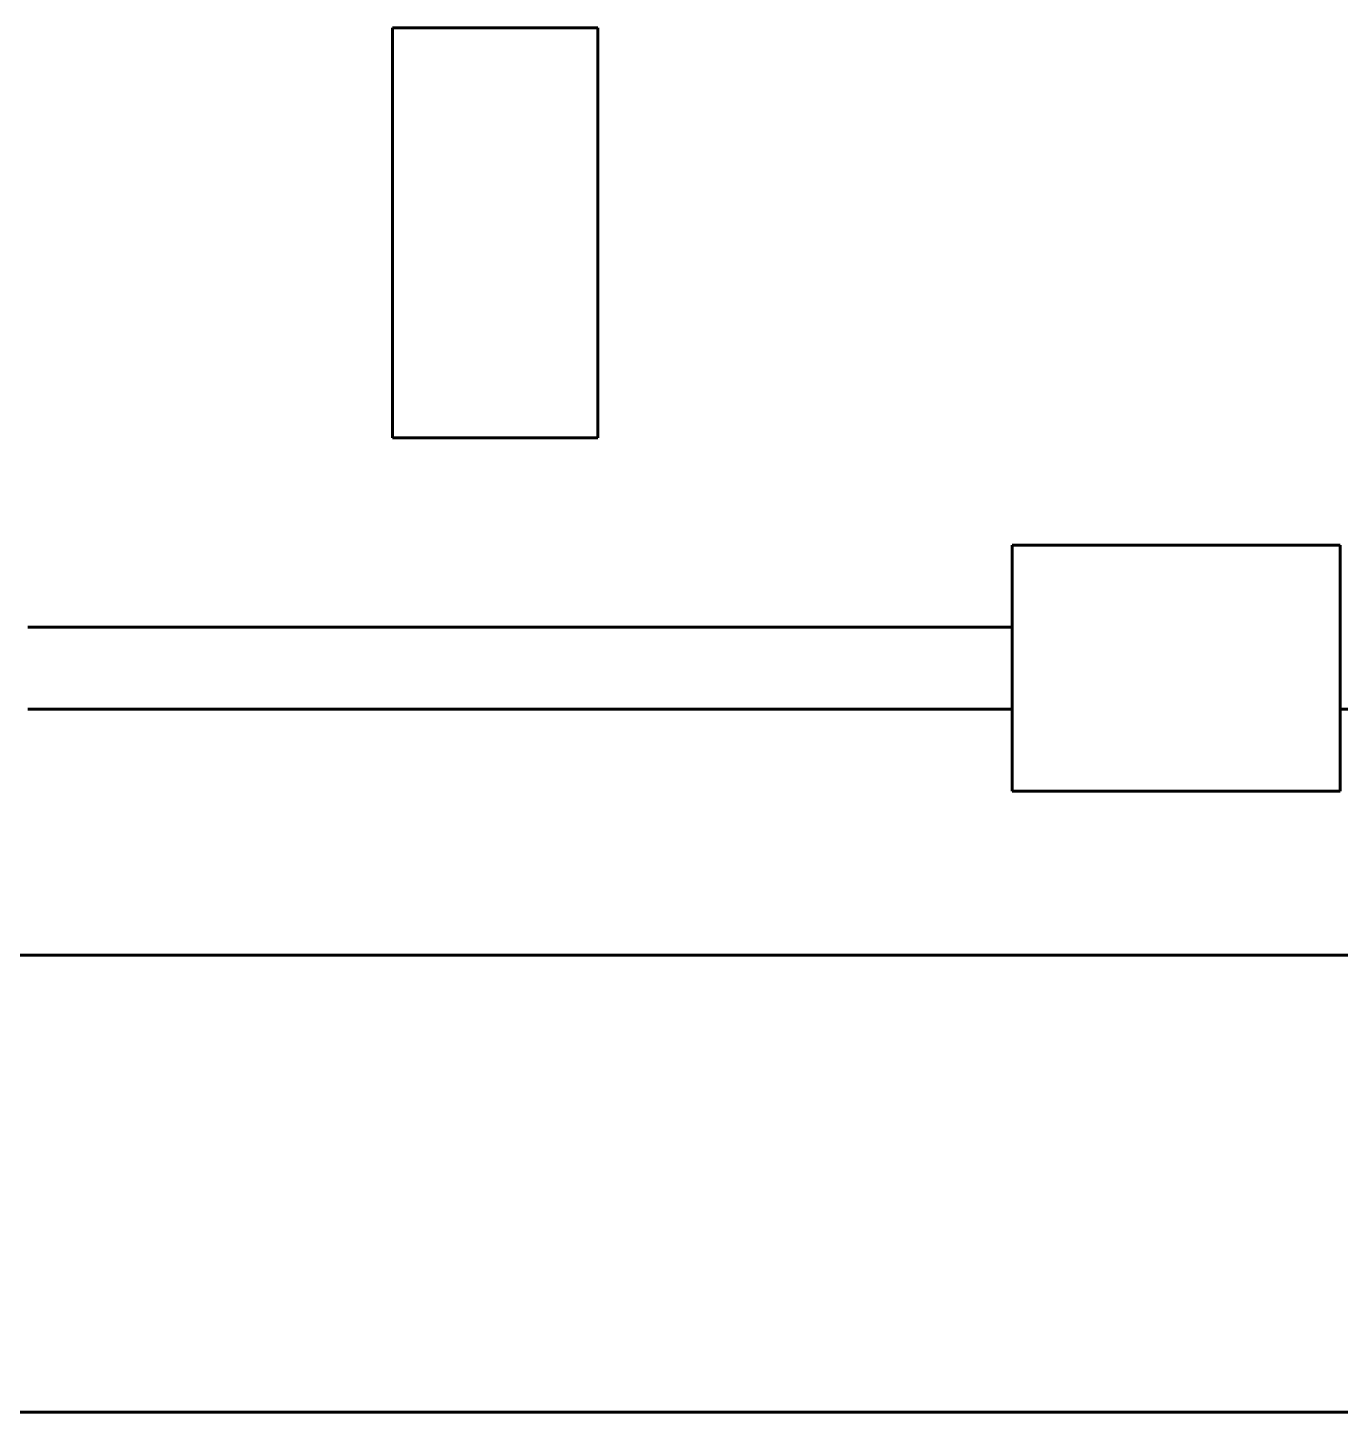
# Model space of a CAD drawing. Extents: x 0 to 297, y 0 to 292.
# Drawn here: x 242.34 to 250.34, y 60 to 68.44 of the extents above; entities that cross this region are included whole.
import ezdxf

# ---------------------------------------------------------------- set-up
doc = ezdxf.new("R2010")
doc.units = 0
doc.header["$MEASUREMENT"] = 0
doc.linetypes.add('K5LT_BASIC', pattern=[0])
doc.layers.add('Системный слой', color=7, linetype='Continuous')

# ---------------------------------------------------------------- blocks, each defined once
blk = doc.blocks.new('*U')
at = {"layer": 'Системный слой', "linetype": 'K5LT_BASIC', "lineweight": 60}
for p, q in [((245.812, 68.4384), (244.562, 68.4384)), ((244.562, 68.4384), (244.562, 65.9384)), ((245.812, 65.9384), (245.812, 68.4384)), ((244.562, 65.9384), (245.812, 65.9384)), ((250.3378, 65.2856), (248.3378, 65.2856)), ((248.3378, 65.2856), (248.3378, 63.7856)), ((250.3378, 63.7856), (250.3378, 65.2856)), ((248.3378, 63.7856), (250.3378, 63.7856))]:
    blk.add_line(p, q, dxfattribs=at)
blk = doc.blocks.new('*S')
at = {"linetype": 'K5LT_BASIC', "lineweight": 60}
blk.add_line((107, 60), (292, 60), dxfattribs=at)

msp = doc.modelspace()

# ---------------------------------------------------------------- linework, layer by layer
at = {"layer": 'Системный слой', "linetype": 'K5LT_BASIC', "lineweight": 60}
for p, q in [((250.3378, 65.2856), (248.3378, 65.2856)), ((248.3378, 63.7856), (248.3378, 65.2856)), ((248.3378, 65.2856), (248.3378, 63.7856)), ((248.3378, 65.2856), (250.3378, 65.2856)), ((250.3378, 65.2856), (250.3378, 63.7856)), ((250.3378, 65.2856), (250.3378, 63.7856)), ((242.338, 64.7857), (248.338, 64.7857)), ((248.3378, 64.2856), (242.3378, 64.2856)), ((256.3378, 64.2856), (250.3378, 64.2856)), ((250.3378, 63.7856), (248.3378, 63.7856)), ((248.3378, 63.7856), (250.3378, 63.7856)), ((249.5878, 63.7856), (248.8378, 63.7856)), ((200.3375, 62.7855), (274.3378, 62.7855)), ((200.3375, 62.7855), (275.3375, 62.7855))]:
    msp.add_line(p, q, dxfattribs=at)

# ---------------------------------------------------------------- block references
msp.add_blockref('*S', (0, 0))
at = {"layer": 'Системный слой'}
msp.add_blockref('*U', (0, 0), dxfattribs=at)
msp.add_blockref('*U', (0, 0), dxfattribs=at)
msp.add_blockref('*U', (0, 0), dxfattribs=at)
msp.add_blockref('*U', (0, 0), dxfattribs=at)
msp.add_blockref('*U', (0, 0), dxfattribs=at)
msp.add_blockref('*U', (0, 0), dxfattribs=at)
msp.add_blockref('*U', (0, 0), dxfattribs=at)
msp.add_blockref('*U', (0, 0), dxfattribs=at)
msp.add_blockref('*U', (0, 0), dxfattribs=at)
msp.add_blockref('*U', (0, 0), dxfattribs=at)
msp.add_blockref('*U', (0, 0), dxfattribs=at)
msp.add_blockref('*U', (0, 0), dxfattribs=at)
msp.add_blockref('*U', (0, 0), dxfattribs=at)
msp.add_blockref('*U', (0, 0), dxfattribs=at)
msp.add_blockref('*U', (0, 0), dxfattribs=at)
msp.add_blockref('*U', (0, 0), dxfattribs=at)
msp.add_blockref('*U', (0, 0), dxfattribs=at)
msp.add_blockref('*U', (0, 0), dxfattribs=at)
msp.add_blockref('*U', (0, 0), dxfattribs=at)
msp.add_blockref('*U', (0, 0), dxfattribs=at)
msp.add_blockref('*U', (0, 0), dxfattribs=at)
msp.add_blockref('*U', (0, 0), dxfattribs=at)
msp.add_blockref('*U', (0, 0), dxfattribs=at)
msp.add_blockref('*U', (0, 0), dxfattribs=at)
msp.add_blockref('*U', (0, 0), dxfattribs=at)
msp.add_blockref('*U', (0, 0), dxfattribs=at)
msp.add_blockref('*U', (0, 0), dxfattribs=at)
msp.add_blockref('*U', (0, 0), dxfattribs=at)
msp.add_blockref('*U', (0, 0), dxfattribs=at)
msp.add_blockref('*U', (0, 0), dxfattribs=at)
msp.add_blockref('*U', (0, 0), dxfattribs=at)
msp.add_blockref('*U', (0, 0), dxfattribs=at)
msp.add_blockref('*U', (0, 0), dxfattribs=at)
msp.add_blockref('*U', (0, 0), dxfattribs=at)
msp.add_blockref('*U', (0, 0), dxfattribs=at)
msp.add_blockref('*U', (0, 0), dxfattribs=at)
msp.add_blockref('*U', (0, 0), dxfattribs=at)
msp.add_blockref('*U', (0, 0), dxfattribs=at)
msp.add_blockref('*U', (0, 0), dxfattribs=at)
msp.add_blockref('*U', (0, 0), dxfattribs=at)
msp.add_blockref('*U', (0, 0), dxfattribs=at)
msp.add_blockref('*U', (0, 0), dxfattribs=at)
msp.add_blockref('*U', (0, 0), dxfattribs=at)
msp.add_blockref('*U', (0, 0), dxfattribs=at)
msp.add_blockref('*U', (0, 0), dxfattribs=at)
msp.add_blockref('*U', (0, 0), dxfattribs=at)
msp.add_blockref('*U', (0, 0), dxfattribs=at)
msp.add_blockref('*U', (0, 0), dxfattribs=at)
msp.add_blockref('*U', (0, 0), dxfattribs=at)
msp.add_blockref('*U', (0, 0), dxfattribs=at)
msp.add_blockref('*U', (0, 0), dxfattribs=at)
msp.add_blockref('*U', (0, 0), dxfattribs=at)
msp.add_blockref('*U', (0, 0), dxfattribs=at)
msp.add_blockref('*U', (0, 0), dxfattribs=at)
msp.add_blockref('*U', (0, 0), dxfattribs=at)
msp.add_blockref('*U', (0, 0), dxfattribs=at)
msp.add_blockref('*U', (0, 0), dxfattribs=at)
msp.add_blockref('*U', (0, 0), dxfattribs=at)
msp.add_blockref('*U', (0, 0), dxfattribs=at)
msp.add_blockref('*U', (0, 0), dxfattribs=at)
msp.add_blockref('*U', (0, 0), dxfattribs=at)
msp.add_blockref('*U', (0, 0), dxfattribs=at)
msp.add_blockref('*U', (0, 0), dxfattribs=at)
msp.add_blockref('*U', (0, 0), dxfattribs=at)
msp.add_blockref('*U', (0, 0), dxfattribs=at)
msp.add_blockref('*U', (0, 0), dxfattribs=at)
msp.add_blockref('*U', (0, 0), dxfattribs=at)
msp.add_blockref('*U', (0, 0), dxfattribs=at)
msp.add_blockref('*U', (0, 0), dxfattribs=at)
msp.add_blockref('*U', (0, 0), dxfattribs=at)
msp.add_blockref('*U', (0, 0), dxfattribs=at)
msp.add_blockref('*U', (0, 0), dxfattribs=at)
msp.add_blockref('*U', (0, 0), dxfattribs=at)
msp.add_blockref('*U', (0, 0), dxfattribs=at)
msp.add_blockref('*U', (0, 0), dxfattribs=at)
msp.add_blockref('*U', (0, 0), dxfattribs=at)
msp.add_blockref('*U', (0, 0), dxfattribs=at)
msp.add_blockref('*U', (0, 0), dxfattribs=at)
msp.add_blockref('*U', (0, 0), dxfattribs=at)
msp.add_blockref('*U', (0, 0), dxfattribs=at)
msp.add_blockref('*U', (0, 0), dxfattribs=at)
msp.add_blockref('*U', (0, 0), dxfattribs=at)
msp.add_blockref('*U', (0, 0), dxfattribs=at)
msp.add_blockref('*U', (0, 0), dxfattribs=at)
msp.add_blockref('*U', (0, 0), dxfattribs=at)
msp.add_blockref('*U', (0, 0), dxfattribs=at)
msp.add_blockref('*U', (0, 0), dxfattribs=at)
msp.add_blockref('*U', (0, 0), dxfattribs=at)
msp.add_blockref('*U', (0, 0), dxfattribs=at)
msp.add_blockref('*U', (0, 0), dxfattribs=at)
msp.add_blockref('*U', (0, 0), dxfattribs=at)
msp.add_blockref('*U', (0, 0), dxfattribs=at)
msp.add_blockref('*U', (0, 0), dxfattribs=at)
msp.add_blockref('*U', (0, 0), dxfattribs=at)
msp.add_blockref('*U', (0, 0), dxfattribs=at)
msp.add_blockref('*U', (0, 0), dxfattribs=at)
msp.add_blockref('*U', (0, 0), dxfattribs=at)
msp.add_blockref('*U', (0, 0), dxfattribs=at)
msp.add_blockref('*U', (0, 0), dxfattribs=at)
msp.add_blockref('*U', (0, 0), dxfattribs=at)
msp.add_blockref('*U', (0, 0), dxfattribs=at)
msp.add_blockref('*U', (0, 0), dxfattribs=at)
msp.add_blockref('*U', (0, 0), dxfattribs=at)
msp.add_blockref('*U', (0, 0), dxfattribs=at)
msp.add_blockref('*U', (0, 0), dxfattribs=at)
msp.add_blockref('*U', (0, 0), dxfattribs=at)
msp.add_blockref('*U', (0, 0), dxfattribs=at)
msp.add_blockref('*U', (0, 0), dxfattribs=at)
msp.add_blockref('*U', (0, 0), dxfattribs=at)
msp.add_blockref('*U', (0, 0), dxfattribs=at)
msp.add_blockref('*U', (0, 0), dxfattribs=at)
msp.add_blockref('*U', (0, 0), dxfattribs=at)
msp.add_blockref('*U', (0, 0), dxfattribs=at)
msp.add_blockref('*U', (0, 0), dxfattribs=at)
msp.add_blockref('*U', (0, 0), dxfattribs=at)
msp.add_blockref('*U', (0, 0), dxfattribs=at)
msp.add_blockref('*U', (0, 0), dxfattribs=at)
msp.add_blockref('*U', (0, 0), dxfattribs=at)
msp.add_blockref('*U', (0, 0), dxfattribs=at)
msp.add_blockref('*U', (0, 0), dxfattribs=at)
msp.add_blockref('*U', (0, 0), dxfattribs=at)
msp.add_blockref('*U', (0, 0), dxfattribs=at)
msp.add_blockref('*U', (0, 0), dxfattribs=at)
msp.add_blockref('*U', (0, 0), dxfattribs=at)
msp.add_blockref('*U', (0, 0), dxfattribs=at)
msp.add_blockref('*U', (0, 0), dxfattribs=at)
msp.add_blockref('*U', (0, 0), dxfattribs=at)
msp.add_blockref('*U', (0, 0), dxfattribs=at)
msp.add_blockref('*U', (0, 0), dxfattribs=at)
msp.add_blockref('*U', (0, 0), dxfattribs=at)
msp.add_blockref('*U', (0, 0), dxfattribs=at)
msp.add_blockref('*U', (0, 0), dxfattribs=at)
msp.add_blockref('*U', (0, 0), dxfattribs=at)
msp.add_blockref('*U', (0, 0), dxfattribs=at)
msp.add_blockref('*U', (0, 0), dxfattribs=at)
msp.add_blockref('*U', (0, 0), dxfattribs=at)
msp.add_blockref('*U', (0, 0), dxfattribs=at)
msp.add_blockref('*U', (0, 0), dxfattribs=at)
msp.add_blockref('*U', (0, 0), dxfattribs=at)
msp.add_blockref('*U', (0, 0), dxfattribs=at)
msp.add_blockref('*U', (0, 0), dxfattribs=at)
msp.add_blockref('*U', (0, 0), dxfattribs=at)
msp.add_blockref('*U', (0, 0), dxfattribs=at)
msp.add_blockref('*U', (0, 0), dxfattribs=at)
msp.add_blockref('*U', (0, 0), dxfattribs=at)
msp.add_blockref('*U', (0, 0), dxfattribs=at)
msp.add_blockref('*U', (0, 0), dxfattribs=at)
msp.add_blockref('*U', (0, 0), dxfattribs=at)
msp.add_blockref('*U', (0, 0), dxfattribs=at)
msp.add_blockref('*U', (0, 0), dxfattribs=at)
msp.add_blockref('*U', (0, 0), dxfattribs=at)
msp.add_blockref('*U', (0, 0), dxfattribs=at)
msp.add_blockref('*U', (0, 0), dxfattribs=at)
msp.add_blockref('*U', (0, 0), dxfattribs=at)
msp.add_blockref('*U', (0, 0), dxfattribs=at)
msp.add_blockref('*U', (0, 0), dxfattribs=at)
msp.add_blockref('*U', (0, 0), dxfattribs=at)
msp.add_blockref('*U', (0, 0), dxfattribs=at)
msp.add_blockref('*U', (0, 0), dxfattribs=at)
msp.add_blockref('*U', (0, 0), dxfattribs=at)
msp.add_blockref('*U', (0, 0), dxfattribs=at)
msp.add_blockref('*U', (0, 0), dxfattribs=at)
msp.add_blockref('*U', (0, 0), dxfattribs=at)
msp.add_blockref('*U', (0, 0), dxfattribs=at)
msp.add_blockref('*U', (0, 0), dxfattribs=at)
msp.add_blockref('*U', (0, 0), dxfattribs=at)
msp.add_blockref('*U', (0, 0), dxfattribs=at)
msp.add_blockref('*U', (0, 0), dxfattribs=at)
msp.add_blockref('*U', (0, 0), dxfattribs=at)
msp.add_blockref('*U', (0, 0), dxfattribs=at)
msp.add_blockref('*U', (0, 0), dxfattribs=at)
msp.add_blockref('*U', (0, 0), dxfattribs=at)
msp.add_blockref('*U', (0, 0), dxfattribs=at)
msp.add_blockref('*U', (0, 0), dxfattribs=at)
msp.add_blockref('*U', (0, 0), dxfattribs=at)
msp.add_blockref('*U', (0, 0), dxfattribs=at)
msp.add_blockref('*U', (0, 0), dxfattribs=at)
msp.add_blockref('*U', (0, 0), dxfattribs=at)
msp.add_blockref('*U', (0, 0), dxfattribs=at)
msp.add_blockref('*U', (0, 0), dxfattribs=at)
msp.add_blockref('*U', (0, 0), dxfattribs=at)
msp.add_blockref('*U', (0, 0), dxfattribs=at)
msp.add_blockref('*U', (0, 0), dxfattribs=at)
msp.add_blockref('*U', (0, 0), dxfattribs=at)
msp.add_blockref('*U', (0, 0), dxfattribs=at)
msp.add_blockref('*U', (0, 0), dxfattribs=at)
msp.add_blockref('*U', (0, 0), dxfattribs=at)
msp.add_blockref('*U', (0, 0), dxfattribs=at)
msp.add_blockref('*U', (0, 0), dxfattribs=at)
msp.add_blockref('*U', (0, 0), dxfattribs=at)
msp.add_blockref('*U', (0, 0), dxfattribs=at)
msp.add_blockref('*U', (0, 0), dxfattribs=at)
msp.add_blockref('*U', (0, 0), dxfattribs=at)
msp.add_blockref('*U', (0, 0), dxfattribs=at)
msp.add_blockref('*U', (0, 0), dxfattribs=at)
msp.add_blockref('*U', (0, 0), dxfattribs=at)
msp.add_blockref('*U', (0, 0), dxfattribs=at)
msp.add_blockref('*U', (0, 0), dxfattribs=at)
msp.add_blockref('*U', (0, 0), dxfattribs=at)
msp.add_blockref('*U', (0, 0), dxfattribs=at)
msp.add_blockref('*U', (0, 0), dxfattribs=at)
msp.add_blockref('*U', (0, 0), dxfattribs=at)
msp.add_blockref('*U', (0, 0), dxfattribs=at)
msp.add_blockref('*U', (0, 0), dxfattribs=at)
msp.add_blockref('*U', (0, 0), dxfattribs=at)
msp.add_blockref('*U', (0, 0), dxfattribs=at)
msp.add_blockref('*U', (0, 0), dxfattribs=at)
msp.add_blockref('*U', (0, 0), dxfattribs=at)
msp.add_blockref('*U', (0, 0), dxfattribs=at)
msp.add_blockref('*U', (0, 0), dxfattribs=at)
msp.add_blockref('*U', (0, 0), dxfattribs=at)
msp.add_blockref('*U', (0, 0), dxfattribs=at)
msp.add_blockref('*U', (0, 0), dxfattribs=at)
msp.add_blockref('*U', (0, 0), dxfattribs=at)
msp.add_blockref('*U', (0, 0), dxfattribs=at)
msp.add_blockref('*U', (0, 0), dxfattribs=at)
msp.add_blockref('*U', (0, 0), dxfattribs=at)
msp.add_blockref('*U', (0, 0), dxfattribs=at)
msp.add_blockref('*U', (0, 0), dxfattribs=at)
msp.add_blockref('*U', (0, 0), dxfattribs=at)
msp.add_blockref('*U', (0, 0), dxfattribs=at)
msp.add_blockref('*U', (0, 0), dxfattribs=at)
msp.add_blockref('*U', (0, 0), dxfattribs=at)
msp.add_blockref('*U', (0, 0), dxfattribs=at)
msp.add_blockref('*U', (0, 0), dxfattribs=at)
msp.add_blockref('*U', (0, 0), dxfattribs=at)
msp.add_blockref('*U', (0, 0), dxfattribs=at)
msp.add_blockref('*U', (0, 0), dxfattribs=at)
msp.add_blockref('*U', (0, 0), dxfattribs=at)
msp.add_blockref('*U', (0, 0), dxfattribs=at)
msp.add_blockref('*U', (0, 0), dxfattribs=at)
msp.add_blockref('*U', (0, 0), dxfattribs=at)
msp.add_blockref('*U', (0, 0), dxfattribs=at)
msp.add_blockref('*U', (0, 0), dxfattribs=at)
msp.add_blockref('*U', (0, 0), dxfattribs=at)
msp.add_blockref('*U', (0, 0), dxfattribs=at)
msp.add_blockref('*U', (0, 0), dxfattribs=at)
msp.add_blockref('*U', (0, 0), dxfattribs=at)
msp.add_blockref('*U', (0, 0), dxfattribs=at)
msp.add_blockref('*U', (0, 0), dxfattribs=at)
msp.add_blockref('*U', (0, 0), dxfattribs=at)
msp.add_blockref('*U', (0, 0), dxfattribs=at)
msp.add_blockref('*U', (0, 0), dxfattribs=at)
msp.add_blockref('*U', (0, 0), dxfattribs=at)
msp.add_blockref('*U', (0, 0), dxfattribs=at)
msp.add_blockref('*U', (0, 0), dxfattribs=at)
msp.add_blockref('*U', (0, 0), dxfattribs=at)
msp.add_blockref('*U', (0, 0), dxfattribs=at)
msp.add_blockref('*U', (0, 0), dxfattribs=at)
msp.add_blockref('*U', (0, 0), dxfattribs=at)
msp.add_blockref('*U', (0, 0), dxfattribs=at)
msp.add_blockref('*U', (0, 0), dxfattribs=at)
msp.add_blockref('*U', (0, 0), dxfattribs=at)
msp.add_blockref('*U', (0, 0), dxfattribs=at)
msp.add_blockref('*U', (0, 0), dxfattribs=at)
msp.add_blockref('*U', (0, 0), dxfattribs=at)
msp.add_blockref('*U', (0, 0), dxfattribs=at)
msp.add_blockref('*U', (0, 0), dxfattribs=at)
msp.add_blockref('*U', (0, 0), dxfattribs=at)
msp.add_blockref('*U', (0, 0), dxfattribs=at)
msp.add_blockref('*U', (0, 0), dxfattribs=at)
msp.add_blockref('*U', (0, 0), dxfattribs=at)
msp.add_blockref('*U', (0, 0), dxfattribs=at)
msp.add_blockref('*U', (0, 0), dxfattribs=at)
msp.add_blockref('*U', (0, 0), dxfattribs=at)
msp.add_blockref('*U', (0, 0), dxfattribs=at)
msp.add_blockref('*U', (0, 0), dxfattribs=at)
msp.add_blockref('*U', (0, 0), dxfattribs=at)
msp.add_blockref('*U', (0, 0), dxfattribs=at)
msp.add_blockref('*U', (0, 0), dxfattribs=at)
msp.add_blockref('*U', (0, 0), dxfattribs=at)
msp.add_blockref('*U', (0, 0), dxfattribs=at)
msp.add_blockref('*U', (0, 0), dxfattribs=at)
msp.add_blockref('*U', (0, 0), dxfattribs=at)
msp.add_blockref('*U', (0, 0), dxfattribs=at)
msp.add_blockref('*U', (0, 0), dxfattribs=at)
msp.add_blockref('*U', (0, 0), dxfattribs=at)
msp.add_blockref('*U', (0, 0), dxfattribs=at)
msp.add_blockref('*U', (0, 0), dxfattribs=at)
msp.add_blockref('*U', (0, 0), dxfattribs=at)
msp.add_blockref('*U', (0, 0), dxfattribs=at)
msp.add_blockref('*U', (0, 0), dxfattribs=at)
msp.add_blockref('*U', (0, 0), dxfattribs=at)
msp.add_blockref('*U', (0, 0), dxfattribs=at)
msp.add_blockref('*U', (0, 0), dxfattribs=at)
msp.add_blockref('*U', (0, 0), dxfattribs=at)
msp.add_blockref('*U', (0, 0), dxfattribs=at)
msp.add_blockref('*U', (0, 0), dxfattribs=at)
msp.add_blockref('*U', (0, 0), dxfattribs=at)
msp.add_blockref('*U', (0, 0), dxfattribs=at)
msp.add_blockref('*U', (0, 0), dxfattribs=at)
msp.add_blockref('*U', (0, 0), dxfattribs=at)
msp.add_blockref('*U', (0, 0), dxfattribs=at)
msp.add_blockref('*U', (0, 0), dxfattribs=at)
msp.add_blockref('*U', (0, 0), dxfattribs=at)
msp.add_blockref('*U', (0, 0), dxfattribs=at)
msp.add_blockref('*U', (0, 0), dxfattribs=at)
msp.add_blockref('*U', (0, 0), dxfattribs=at)
msp.add_blockref('*U', (0, 0), dxfattribs=at)
msp.add_blockref('*U', (0, 0), dxfattribs=at)
msp.add_blockref('*U', (0, 0), dxfattribs=at)
msp.add_blockref('*U', (0, 0), dxfattribs=at)
msp.add_blockref('*U', (0, 0), dxfattribs=at)
msp.add_blockref('*U', (0, 0), dxfattribs=at)
msp.add_blockref('*U', (0, 0), dxfattribs=at)
msp.add_blockref('*U', (0, 0), dxfattribs=at)
msp.add_blockref('*U', (0, 0), dxfattribs=at)
msp.add_blockref('*U', (0, 0), dxfattribs=at)
msp.add_blockref('*U', (0, 0), dxfattribs=at)
msp.add_blockref('*U', (0, 0), dxfattribs=at)
msp.add_blockref('*U', (0, 0), dxfattribs=at)
msp.add_blockref('*U', (0, 0), dxfattribs=at)
msp.add_blockref('*U', (0, 0), dxfattribs=at)
msp.add_blockref('*U', (0, 0), dxfattribs=at)
msp.add_blockref('*U', (0, 0), dxfattribs=at)
msp.add_blockref('*U', (0, 0), dxfattribs=at)
msp.add_blockref('*U', (0, 0), dxfattribs=at)
msp.add_blockref('*U', (0, 0), dxfattribs=at)
msp.add_blockref('*U', (0, 0), dxfattribs=at)
msp.add_blockref('*U', (0, 0), dxfattribs=at)
msp.add_blockref('*U', (0, 0), dxfattribs=at)
msp.add_blockref('*U', (0, 0), dxfattribs=at)
msp.add_blockref('*U', (0, 0), dxfattribs=at)
msp.add_blockref('*U', (0, 0), dxfattribs=at)
msp.add_blockref('*U', (0, 0), dxfattribs=at)
msp.add_blockref('*U', (0, 0), dxfattribs=at)
msp.add_blockref('*U', (0, 0), dxfattribs=at)
msp.add_blockref('*U', (0, 0), dxfattribs=at)
msp.add_blockref('*U', (0, 0), dxfattribs=at)
msp.add_blockref('*U', (0, 0), dxfattribs=at)
msp.add_blockref('*U', (0, 0), dxfattribs=at)
msp.add_blockref('*U', (0, 0), dxfattribs=at)
msp.add_blockref('*U', (0, 0), dxfattribs=at)
msp.add_blockref('*U', (0, 0), dxfattribs=at)
msp.add_blockref('*U', (0, 0), dxfattribs=at)
msp.add_blockref('*U', (0, 0), dxfattribs=at)
msp.add_blockref('*U', (0, 0), dxfattribs=at)
msp.add_blockref('*U', (0, 0), dxfattribs=at)
msp.add_blockref('*U', (0, 0), dxfattribs=at)
msp.add_blockref('*U', (0, 0), dxfattribs=at)
msp.add_blockref('*U', (0, 0), dxfattribs=at)
msp.add_blockref('*U', (0, 0), dxfattribs=at)
msp.add_blockref('*U', (0, 0), dxfattribs=at)
msp.add_blockref('*U', (0, 0), dxfattribs=at)
msp.add_blockref('*U', (0, 0), dxfattribs=at)
msp.add_blockref('*U', (0, 0), dxfattribs=at)
msp.add_blockref('*U', (0, 0), dxfattribs=at)
msp.add_blockref('*U', (0, 0), dxfattribs=at)
msp.add_blockref('*U', (0, 0), dxfattribs=at)
msp.add_blockref('*U', (0, 0), dxfattribs=at)
msp.add_blockref('*U', (0, 0), dxfattribs=at)
msp.add_blockref('*U', (0, 0), dxfattribs=at)
msp.add_blockref('*U', (0, 0), dxfattribs=at)
msp.add_blockref('*U', (0, 0), dxfattribs=at)
msp.add_blockref('*U', (0, 0), dxfattribs=at)
msp.add_blockref('*U', (0, 0), dxfattribs=at)
msp.add_blockref('*U', (0, 0), dxfattribs=at)
msp.add_blockref('*U', (0, 0), dxfattribs=at)
msp.add_blockref('*U', (0, 0), dxfattribs=at)
msp.add_blockref('*U', (0, 0), dxfattribs=at)
msp.add_blockref('*U', (0, 0), dxfattribs=at)
msp.add_blockref('*U', (0, 0), dxfattribs=at)
msp.add_blockref('*U', (0, 0), dxfattribs=at)
msp.add_blockref('*U', (0, 0), dxfattribs=at)
msp.add_blockref('*U', (0, 0), dxfattribs=at)
msp.add_blockref('*U', (0, 0), dxfattribs=at)
msp.add_blockref('*U', (0, 0), dxfattribs=at)
msp.add_blockref('*U', (0, 0), dxfattribs=at)
msp.add_blockref('*U', (0, 0), dxfattribs=at)
msp.add_blockref('*U', (0, 0), dxfattribs=at)
msp.add_blockref('*U', (0, 0), dxfattribs=at)
msp.add_blockref('*U', (0, 0), dxfattribs=at)
msp.add_blockref('*U', (0, 0), dxfattribs=at)
msp.add_blockref('*U', (0, 0), dxfattribs=at)
msp.add_blockref('*U', (0, 0), dxfattribs=at)
msp.add_blockref('*U', (0, 0), dxfattribs=at)
msp.add_blockref('*U', (0, 0), dxfattribs=at)
msp.add_blockref('*U', (0, 0), dxfattribs=at)
msp.add_blockref('*U', (0, 0), dxfattribs=at)
msp.add_blockref('*U', (0, 0), dxfattribs=at)
msp.add_blockref('*U', (0, 0), dxfattribs=at)
msp.add_blockref('*U', (0, 0), dxfattribs=at)
msp.add_blockref('*U', (0, 0), dxfattribs=at)
msp.add_blockref('*U', (0, 0), dxfattribs=at)
msp.add_blockref('*U', (0, 0), dxfattribs=at)
msp.add_blockref('*U', (0, 0), dxfattribs=at)
msp.add_blockref('*U', (0, 0), dxfattribs=at)
msp.add_blockref('*U', (0, 0), dxfattribs=at)
msp.add_blockref('*U', (0, 0), dxfattribs=at)
msp.add_blockref('*U', (0, 0), dxfattribs=at)
msp.add_blockref('*U', (0, 0), dxfattribs=at)
msp.add_blockref('*U', (0, 0), dxfattribs=at)
msp.add_blockref('*U', (0, 0), dxfattribs=at)
msp.add_blockref('*U', (0, 0), dxfattribs=at)
msp.add_blockref('*U', (0, 0), dxfattribs=at)
msp.add_blockref('*U', (0, 0), dxfattribs=at)
msp.add_blockref('*U', (0, 0), dxfattribs=at)
msp.add_blockref('*U', (0, 0), dxfattribs=at)
msp.add_blockref('*U', (0, 0), dxfattribs=at)
msp.add_blockref('*U', (0, 0), dxfattribs=at)
msp.add_blockref('*U', (0, 0), dxfattribs=at)
msp.add_blockref('*U', (0, 0), dxfattribs=at)
msp.add_blockref('*U', (0, 0), dxfattribs=at)
msp.add_blockref('*U', (0, 0), dxfattribs=at)
msp.add_blockref('*U', (0, 0), dxfattribs=at)
msp.add_blockref('*U', (0, 0), dxfattribs=at)
msp.add_blockref('*U', (0, 0), dxfattribs=at)
msp.add_blockref('*U', (0, 0), dxfattribs=at)
msp.add_blockref('*U', (0, 0), dxfattribs=at)
msp.add_blockref('*U', (0, 0), dxfattribs=at)
msp.add_blockref('*U', (0, 0), dxfattribs=at)
msp.add_blockref('*U', (0, 0), dxfattribs=at)
msp.add_blockref('*U', (0, 0), dxfattribs=at)
msp.add_blockref('*U', (0, 0), dxfattribs=at)
msp.add_blockref('*U', (0, 0), dxfattribs=at)
msp.add_blockref('*U', (0, 0), dxfattribs=at)
msp.add_blockref('*U', (0, 0), dxfattribs=at)
msp.add_blockref('*U', (0, 0), dxfattribs=at)
msp.add_blockref('*U', (0, 0), dxfattribs=at)
msp.add_blockref('*U', (0, 0), dxfattribs=at)
msp.add_blockref('*U', (0, 0), dxfattribs=at)

doc.saveas('drawing.dxf')
